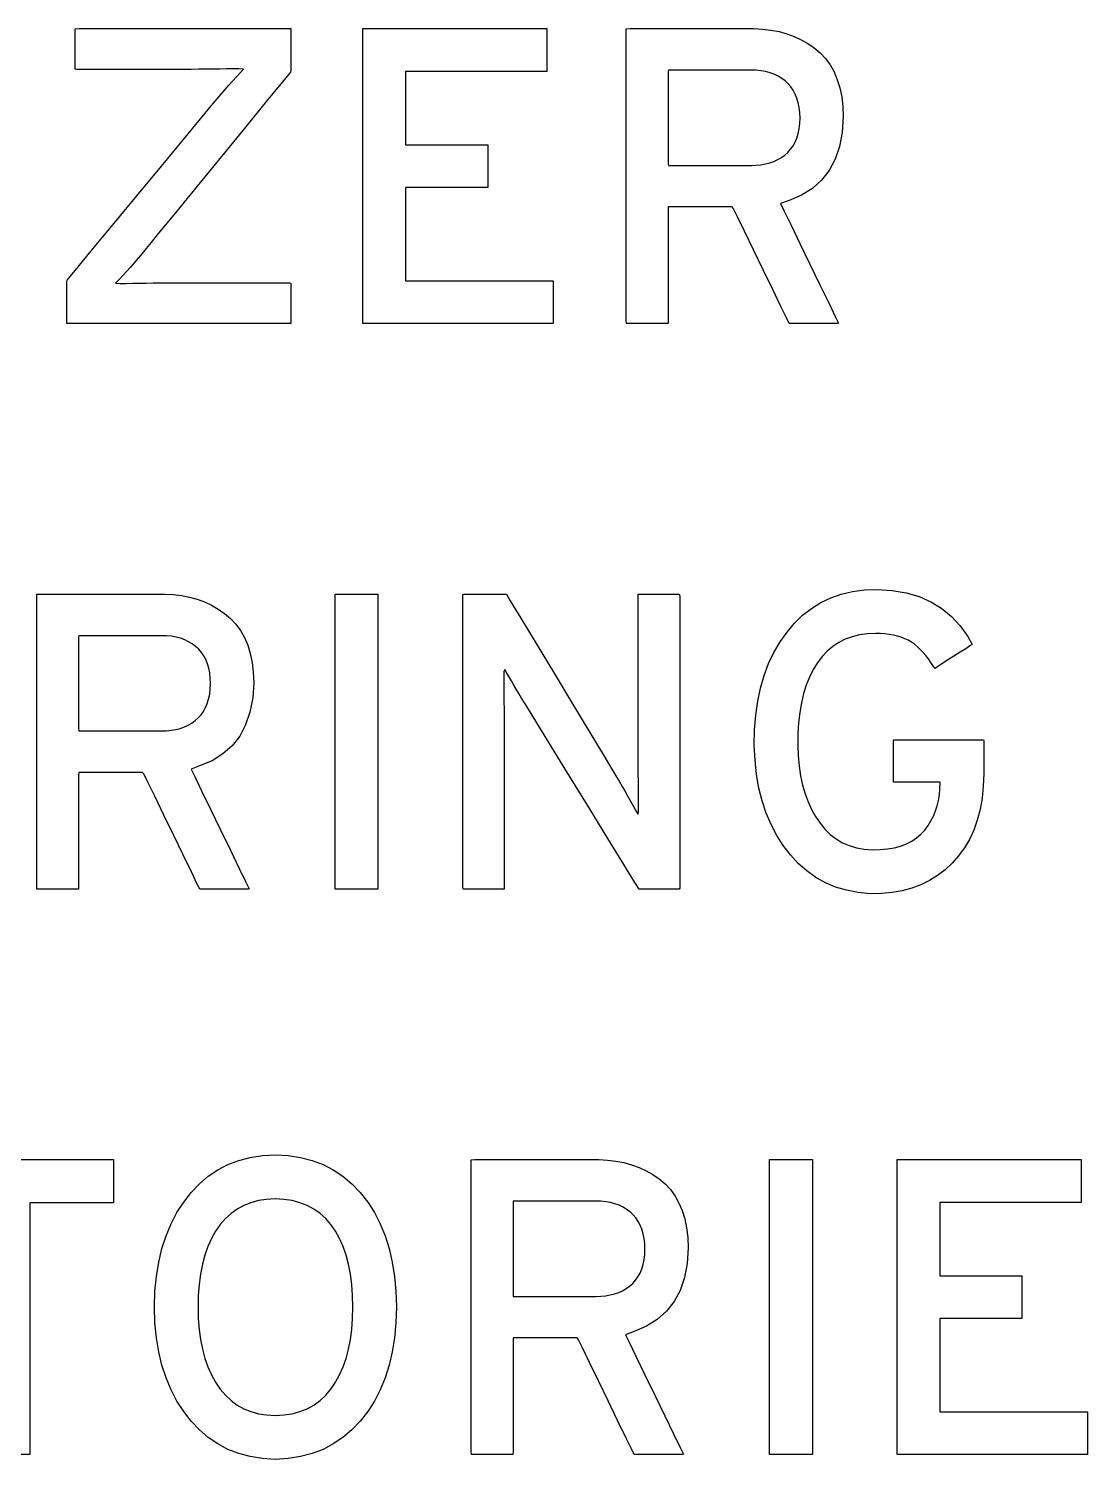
# Model space of a CAD drawing. Extents: x 1 to 47.7, y 0.2 to 35.
# Drawn here: x 7.4788 to 7.7711, y 13.7247 to 14.1195 of the extents above; entities that cross this region are included whole.
import ezdxf

# ---------------------------------------------------------------- set-up
doc = ezdxf.new("R2010")
doc.units = 0
doc.header["$MEASUREMENT"] = 0
doc.layers.add('4_2__5U__FRONT_PANEL_W_24_', color=7, linetype='CONTINUOUS')
doc.layers.add('5_1___24__TARGET_LEDS___12', color=7, linetype='CONTINUOUS')

msp = doc.modelspace()

# ---------------------------------------------------------------- linework, layer by layer
at = {"layer": '4_2__5U__FRONT_PANEL_W_24_'}
for points in [[(7.48935, 14.03812), (7.48935, 14.03855), (7.48935, 14.03971), (7.48935, 14.04137), (7.48935, 14.04333), (7.48935, 14.04536), (7.48935, 14.04726), (7.48935, 14.0488), (7.48935, 14.04977), (7.48947, 14.05015), (7.49169, 14.05282), (7.49612, 14.05818), (7.50204, 14.06534), (7.50874, 14.07343), (7.51549, 14.08159), (7.52157, 14.08894), (7.52626, 14.0946), (7.52883, 14.09772), (7.52977, 14.09884), (7.53089, 14.10018), (7.53199, 14.10148), (7.53308, 14.10273), (7.53414, 14.10394), (7.53518, 14.10511), (7.5362, 14.10624), (7.5372, 14.10732), (7.53818, 14.10837), (7.5369, 14.10847), (7.53519, 14.10843), (7.53342, 14.10839), (7.5316, 14.10836), (7.52971, 14.10833), (7.52777, 14.10831), (7.52577, 14.1083), (7.52371, 14.10829), (7.52187, 14.10829), (7.52047, 14.10829), (7.51731, 14.10829), (7.51294, 14.10829), (7.5079, 14.10829), (7.50274, 14.10829), (7.49801, 14.10829), (7.49427, 14.10829), (7.49204, 14.10829), (7.49167, 14.10837), (7.49167, 14.1091), (7.49167, 14.11042), (7.49167, 14.11214), (7.49167, 14.11405), (7.49167, 14.11594), (7.49167, 14.11761), (7.49167, 14.11887), (7.49167, 14.11949), (7.49281, 14.11953), (7.49768, 14.11953), (7.5054, 14.11953), (7.5149, 14.11953), (7.5251, 14.11953), (7.5349, 14.11953), (7.54325, 14.11953), (7.54904, 14.11953), (7.55122, 14.11953), (7.55122, 14.1191), (7.55122, 14.11794), (7.55122, 14.11629), (7.55122, 14.11434), (7.55122, 14.11231), (7.55122, 14.11043), (7.55122, 14.10889), (7.55122, 14.10793), (7.55109, 14.10755), (7.5489, 14.10487), (7.54452, 14.09951), (7.53866, 14.09234), (7.53204, 14.08424), (7.52537, 14.07608), (7.51936, 14.06872), (7.51473, 14.06305), (7.51218, 14.05994), (7.51126, 14.05881), (7.51016, 14.05746), (7.50907, 14.05616), (7.50799, 14.0549), (7.50693, 14.05368), (7.50588, 14.05252), (7.50485, 14.05139), (7.50384, 14.05031), (7.50283, 14.04928), (7.50411, 14.04918), (7.50582, 14.04922), (7.50759, 14.04926), (7.50942, 14.04929), (7.5113, 14.04932), (7.51324, 14.04934), (7.51524, 14.04935), (7.5173, 14.04936), (7.51914, 14.04936), (7.52062, 14.04936), (7.52398, 14.04936), (7.52863, 14.04936), (7.53398, 14.04936), (7.53946, 14.04936), (7.54448, 14.04936), (7.54846, 14.04936), (7.55082, 14.04936), (7.55122, 14.04928), (7.55122, 14.04856), (7.55122, 14.04723), (7.55122, 14.04551), (7.55122, 14.0436), (7.55122, 14.04171), (7.55122, 14.04003), (7.55122, 14.03878), (7.55122, 14.03816), (7.55004, 14.03812), (7.54497, 14.03812), (7.53695, 14.03812), (7.52708, 14.03812), (7.51649, 14.03812), (7.50629, 14.03812), (7.49763, 14.03812), (7.4916, 14.03812)], [(7.70368, 14.09519), (7.70338, 14.09087), (7.70263, 14.08696), (7.70144, 14.08346), (7.69979, 14.08037), (7.6977, 14.07769), (7.69516, 14.07542), (7.69217, 14.07356), (7.68874, 14.07211), (7.6864, 14.07123), (7.6874, 14.06917), (7.68928, 14.06528), (7.69174, 14.06019), (7.6945, 14.0545), (7.69724, 14.04883), (7.69966, 14.04382), (7.70147, 14.04007), (7.70237, 14.03822), (7.70215, 14.03812), (7.701, 14.03812), (7.6992, 14.03812), (7.69699, 14.03812), (7.69463, 14.03812), (7.69238, 14.03812), (7.69049, 14.03812), (7.6892, 14.03812), (7.68878, 14.03813), (7.6881, 14.03953), (7.68648, 14.04287), (7.68421, 14.04755), (7.68159, 14.05296), (7.67889, 14.05851), (7.67643, 14.06359), (7.67448, 14.06761), (7.67334, 14.06997), (7.67301, 14.07034), (7.67181, 14.07034), (7.66966, 14.07034), (7.66689, 14.07034), (7.66383, 14.07034), (7.66081, 14.07034), (7.65818, 14.07034), (7.65625, 14.07034), (7.65536, 14.07034), (7.65534, 14.06953), (7.65534, 14.06666), (7.65534, 14.06229), (7.65534, 14.05702), (7.65534, 14.05144), (7.65534, 14.04617), (7.65534, 14.0418), (7.65534, 14.03893), (7.65533, 14.03812), (7.65475, 14.03812), (7.6535, 14.03812), (7.65178, 14.03812), (7.64982, 14.03812), (7.64784, 14.03812), (7.64603, 14.03812), (7.64463, 14.03812), (7.64385, 14.03812), (7.64376, 14.03905), (7.64376, 14.04501), (7.64376, 14.05517), (7.64376, 14.06801), (7.64376, 14.08203), (7.64376, 14.09571), (7.64376, 14.10752), (7.64376, 14.11596), (7.64376, 14.1195), (7.64483, 14.11953), (7.64808, 14.11953), (7.65289, 14.11953), (7.6586, 14.11953), (7.66457, 14.11953), (7.67017, 14.11953), (7.67474, 14.11953), (7.67764, 14.11953), (7.67901, 14.11952), (7.68142, 14.1194), (7.68374, 14.11913), (7.68596, 14.11869), (7.68809, 14.11811), (7.69012, 14.11737), (7.69206, 14.11647), (7.6939, 14.11542), (7.69565, 14.11421), (7.6973, 14.11282), (7.69877, 14.11124), (7.70006, 14.10949), (7.70114, 14.10756), (7.70204, 14.10544), (7.70274, 14.10315), (7.70325, 14.10067), (7.70356, 14.09802)], [(7.69177, 14.09485), (7.69169, 14.09635), (7.69152, 14.09777), (7.69125, 14.09909), (7.69089, 14.10032), (7.69043, 14.10145), (7.68988, 14.1025), (7.68923, 14.10345), (7.68848, 14.1043), (7.68763, 14.10509), (7.68671, 14.1058), (7.6857, 14.10641), (7.68463, 14.10692), (7.68348, 14.10734), (7.68225, 14.10767), (7.68095, 14.10789), (7.67957, 14.10802), (7.67832, 14.10806), (7.67718, 14.10806), (7.67463, 14.10806), (7.67113, 14.10806), (7.66713, 14.10806), (7.6631, 14.10806), (7.6595, 14.10806), (7.65678, 14.10806), (7.65542, 14.10806), (7.65534, 14.10753), (7.65534, 14.10524), (7.65534, 14.10164), (7.65534, 14.09726), (7.65534, 14.0926), (7.65534, 14.08822), (7.65534, 14.08462), (7.65534, 14.08233), (7.65542, 14.0818), (7.65678, 14.0818), (7.6595, 14.0818), (7.6631, 14.0818), (7.66713, 14.0818), (7.67113, 14.0818), (7.67463, 14.0818), (7.67718, 14.0818), (7.67832, 14.0818), (7.67956, 14.08183), (7.68091, 14.08196), (7.68219, 14.08217), (7.6834, 14.08248), (7.68454, 14.08288), (7.68561, 14.08337), (7.6866, 14.08395), (7.68753, 14.08462), (7.68838, 14.08538), (7.68915, 14.08623), (7.68982, 14.08717), (7.69039, 14.08821), (7.69087, 14.08934), (7.69124, 14.09058), (7.69151, 14.0919), (7.69169, 14.09333)], [(7.74246, 13.91394), (7.74233, 13.91045), (7.74199, 13.90714), (7.74144, 13.90403), (7.74068, 13.9011), (7.73971, 13.89836), (7.73853, 13.8958), (7.73714, 13.89344), (7.73554, 13.89126), (7.73373, 13.88926), (7.73178, 13.88744), (7.72969, 13.88583), (7.72747, 13.88445), (7.72511, 13.88329), (7.72261, 13.88235), (7.71999, 13.88162), (7.71723, 13.88112), (7.71433, 13.88084), (7.71115, 13.88082), (7.70779, 13.88114), (7.7046, 13.88175), (7.70159, 13.88265), (7.69875, 13.88385), (7.69609, 13.88533), (7.69359, 13.88711), (7.69127, 13.88918), (7.68913, 13.89154), (7.68713, 13.89414), (7.68532, 13.89691), (7.68375, 13.89988), (7.6824, 13.90305), (7.68129, 13.90641), (7.68041, 13.90996), (7.67975, 13.91371), (7.67933, 13.91766), (7.67914, 13.9218), (7.67921, 13.92602), (7.67952, 13.93006), (7.68007, 13.93391), (7.68084, 13.93757), (7.68185, 13.94104), (7.68308, 13.94432), (7.68455, 13.94741), (7.68624, 13.95031), (7.68816, 13.95302), (7.69023, 13.95548), (7.69247, 13.95766), (7.69488, 13.95954), (7.69746, 13.96114), (7.70022, 13.96245), (7.70315, 13.96347), (7.70625, 13.9642), (7.70952, 13.96464), (7.71308, 13.96478), (7.71722, 13.96451), (7.72107, 13.96385), (7.72462, 13.9628), (7.72788, 13.96137), (7.73086, 13.95955), (7.73354, 13.95735), (7.73593, 13.95476), (7.73803, 13.95178), (7.73923, 13.94956), (7.73863, 13.94917), (7.73748, 13.94843), (7.73595, 13.94745), (7.73422, 13.94634), (7.73248, 13.94523), (7.73092, 13.94422), (7.7297, 13.94344), (7.72901, 13.943), (7.72857, 13.94353), (7.72789, 13.9446), (7.72718, 13.94561), (7.72645, 13.94655), (7.72571, 13.94742), (7.72494, 13.94823), (7.72414, 13.94897), (7.72333, 13.94964), (7.7225, 13.95025), (7.72162, 13.95076), (7.72068, 13.95119), (7.71969, 13.95157), (7.71864, 13.95189), (7.71754, 13.95216), (7.71638, 13.95236), (7.71517, 13.95251), (7.7139, 13.9526), (7.71259, 13.95264), (7.71038, 13.95253), (7.70821, 13.95223), (7.70617, 13.95173), (7.70425, 13.95103), (7.70245, 13.95013), (7.70079, 13.94903), (7.69925, 13.94774), (7.69783, 13.94625), (7.69654, 13.94456), (7.69538, 13.94265), (7.69436, 13.9406), (7.69347, 13.93839), (7.69273, 13.93603), (7.69213, 13.93351), (7.69168, 13.93084), (7.69136, 13.92801), (7.69119, 13.92503), (7.69116, 13.92192), (7.69127, 13.91891), (7.69153, 13.91605), (7.69192, 13.91335), (7.69246, 13.91079), (7.69314, 13.90839), (7.69396, 13.90613), (7.69492, 13.90403), (7.69603, 13.90208), (7.69727, 13.90025), (7.69863, 13.8986), (7.70011, 13.89716), (7.70173, 13.89592), (7.70347, 13.8949), (7.70534, 13.8941), (7.70733, 13.8935), (7.70945, 13.89311), (7.71169, 13.89294), (7.71389, 13.89298), (7.71591, 13.89318), (7.71779, 13.89351), (7.71953, 13.89398), (7.72114, 13.89459), (7.72261, 13.89534), (7.72394, 13.89622), (7.72514, 13.89724), (7.7262, 13.89839), (7.7271, 13.89963), (7.72788, 13.90092), (7.72856, 13.90225), (7.72913, 13.90364), (7.7296, 13.90508), (7.72996, 13.90658), (7.73022, 13.90812), (7.73037, 13.90972), (7.73042, 13.91128), (7.73042, 13.9113), (7.73042, 13.91133), (7.73042, 13.91138), (7.73042, 13.91143), (7.73042, 13.91149), (7.73042, 13.91154), (7.73042, 13.91159), (7.73042, 13.91161), (7.73039, 13.91162), (7.72973, 13.91162), (7.72835, 13.91162), (7.72648, 13.91162), (7.72434, 13.91162), (7.72217, 13.91162), (7.72019, 13.91162), (7.71862, 13.91162), (7.71769, 13.91162), (7.71754, 13.9117), (7.71754, 13.91244), (7.71754, 13.9138), (7.71754, 13.91556), (7.71754, 13.91751), (7.71754, 13.91947), (7.71754, 13.92121), (7.71754, 13.92254), (7.71754, 13.92325), (7.71789, 13.92331), (7.71975, 13.92331), (7.72283, 13.92331), (7.7267, 13.92331), (7.73091, 13.92331), (7.73502, 13.92331), (7.7386, 13.92331), (7.74122, 13.92331), (7.74242, 13.92331), (7.74246, 13.92309), (7.74246, 13.92229), (7.74246, 13.92106), (7.74246, 13.91957), (7.74246, 13.91798), (7.74246, 13.91646), (7.74246, 13.91517), (7.74246, 13.91428)], [(7.54098, 13.93914), (7.54068, 13.93482), (7.53993, 13.93091), (7.53873, 13.92742), (7.53709, 13.92433), (7.535, 13.92165), (7.53246, 13.91938), (7.52947, 13.91751), (7.52603, 13.91606), (7.5237, 13.91518), (7.52469, 13.91312), (7.52657, 13.90924), (7.52904, 13.90414), (7.53179, 13.89845), (7.53453, 13.89279), (7.53696, 13.88777), (7.53877, 13.88403), (7.53967, 13.88217), (7.53945, 13.88207), (7.5383, 13.88207), (7.5365, 13.88207), (7.53429, 13.88207), (7.53193, 13.88207), (7.52968, 13.88207), (7.52778, 13.88207), (7.5265, 13.88207), (7.52607, 13.88208), (7.52539, 13.88349), (7.52377, 13.88682), (7.52151, 13.8915), (7.51888, 13.89691), (7.51619, 13.90246), (7.51373, 13.90755), (7.51178, 13.91157), (7.51064, 13.91392), (7.51031, 13.91429), (7.50911, 13.91429), (7.50696, 13.91429), (7.50418, 13.91429), (7.50112, 13.91429), (7.49811, 13.91429), (7.49547, 13.91429), (7.49354, 13.91429), (7.49266, 13.91429), (7.49264, 13.91348), (7.49264, 13.91061), (7.49264, 13.90624), (7.49264, 13.90097), (7.49264, 13.8954), (7.49264, 13.89013), (7.49264, 13.88576), (7.49264, 13.88289), (7.49262, 13.88207), (7.49204, 13.88207), (7.49079, 13.88207), (7.48908, 13.88207), (7.48712, 13.88207), (7.48513, 13.88207), (7.48333, 13.88207), (7.48193, 13.88207), (7.48115, 13.88207), (7.48106, 13.88301), (7.48106, 13.88896), (7.48106, 13.89912), (7.48106, 13.91197), (7.48106, 13.92599), (7.48106, 13.93967), (7.48106, 13.95148), (7.48106, 13.95992), (7.48106, 13.96346), (7.48213, 13.96349), (7.48538, 13.96349), (7.49019, 13.96349), (7.4959, 13.96349), (7.50188, 13.96349), (7.50747, 13.96349), (7.51204, 13.96349), (7.51494, 13.96349), (7.51631, 13.96348), (7.51872, 13.96336), (7.52103, 13.96308), (7.52325, 13.96265), (7.52538, 13.96206), (7.52741, 13.96132), (7.52935, 13.96042), (7.53119, 13.95937), (7.53294, 13.95816), (7.53459, 13.95677), (7.53607, 13.9552), (7.53735, 13.95345), (7.53844, 13.95151), (7.53933, 13.9494), (7.54003, 13.9471), (7.54054, 13.94463), (7.54086, 13.94197)], [(7.64733, 13.88207), (7.64619, 13.88394), (7.64312, 13.88891), (7.63872, 13.89606), (7.63354, 13.90447), (7.62816, 13.91322), (7.62315, 13.92136), (7.61907, 13.92799), (7.6165, 13.93217), (7.61568, 13.93351), (7.61491, 13.93479), (7.61417, 13.93602), (7.61345, 13.93723), (7.61276, 13.9384), (7.6121, 13.93953), (7.61146, 13.94062), (7.61084, 13.94168), (7.61025, 13.94271), (7.61001, 13.94204), (7.61001, 13.94009), (7.61001, 13.93807), (7.61002, 13.93598), (7.61003, 13.93384), (7.61005, 13.93163), (7.61007, 13.92936), (7.61009, 13.92702), (7.61011, 13.92462), (7.61011, 13.92313), (7.61011, 13.91934), (7.61011, 13.91364), (7.61011, 13.90679), (7.61011, 13.89956), (7.61011, 13.89271), (7.61011, 13.88701), (7.61011, 13.88322), (7.61011, 13.88207), (7.60957, 13.88207), (7.60838, 13.88207), (7.60672, 13.88207), (7.60481, 13.88207), (7.60285, 13.88207), (7.60106, 13.88207), (7.59964, 13.88207), (7.59879, 13.88207), (7.59865, 13.88264), (7.59865, 13.88792), (7.59865, 13.89752), (7.59865, 13.90996), (7.59865, 13.92378), (7.59865, 13.93749), (7.59865, 13.94962), (7.59865, 13.95869), (7.59865, 13.96323), (7.59888, 13.96349), (7.59987, 13.96349), (7.60143, 13.96349), (7.60335, 13.96349), (7.60541, 13.96349), (7.6074, 13.96349), (7.60909, 13.96349), (7.61026, 13.96349), (7.6107, 13.96349), (7.61179, 13.96167), (7.61471, 13.95684), (7.61891, 13.94988), (7.62385, 13.94169), (7.62898, 13.93318), (7.63376, 13.92526), (7.63765, 13.91881), (7.6401, 13.91474), (7.64093, 13.91336), (7.64181, 13.91184), (7.64266, 13.91038), (7.64347, 13.90898), (7.64424, 13.90762), (7.64498, 13.90632), (7.64568, 13.90507), (7.64634, 13.90387), (7.64697, 13.90273), (7.64721, 13.90338), (7.64719, 13.9054), (7.64717, 13.90748), (7.64715, 13.90961), (7.64714, 13.9118), (7.64712, 13.91404), (7.64712, 13.91634), (7.64711, 13.9187), (7.64711, 13.92112), (7.64711, 13.92261), (7.64711, 13.92638), (7.64711, 13.93206), (7.64711, 13.93888), (7.64711, 13.94608), (7.64711, 13.9529), (7.64711, 13.95858), (7.64711, 13.96235), (7.64712, 13.96349), (7.64765, 13.96349), (7.64885, 13.96349), (7.65051, 13.96349), (7.65242, 13.96349), (7.65438, 13.96349), (7.65617, 13.96349), (7.65759, 13.96349), (7.65843, 13.96349), (7.65858, 13.96292), (7.65858, 13.95764), (7.65858, 13.94804), (7.65858, 13.9356), (7.65858, 13.92178), (7.65858, 13.90807), (7.65858, 13.89594), (7.65858, 13.88687), (7.65858, 13.88233), (7.65836, 13.88207), (7.65744, 13.88207), (7.65598, 13.88207), (7.65419, 13.88207), (7.65226, 13.88207), (7.65041, 13.88207), (7.64884, 13.88207), (7.64774, 13.88207)], [(7.52906, 13.9388), (7.52899, 13.94031), (7.52882, 13.94172), (7.52855, 13.94305), (7.52819, 13.94427), (7.52773, 13.94541), (7.52718, 13.94645), (7.52653, 13.9474), (7.52578, 13.94826), (7.52493, 13.94904), (7.524, 13.94975), (7.523, 13.95036), (7.52192, 13.95088), (7.52077, 13.9513), (7.51955, 13.95162), (7.51825, 13.95185), (7.51687, 13.95198), (7.51561, 13.95201), (7.51448, 13.95201), (7.51193, 13.95201), (7.50842, 13.95201), (7.50443, 13.95201), (7.50039, 13.95201), (7.49679, 13.95201), (7.49408, 13.95201), (7.49271, 13.95201), (7.49264, 13.95148), (7.49264, 13.9492), (7.49264, 13.9456), (7.49264, 13.94121), (7.49264, 13.93656), (7.49264, 13.93217), (7.49264, 13.92858), (7.49264, 13.92629), (7.49271, 13.92576), (7.49408, 13.92576), (7.49679, 13.92576), (7.50039, 13.92576), (7.50443, 13.92576), (7.50842, 13.92576), (7.51193, 13.92576), (7.51448, 13.92576), (7.51561, 13.92576), (7.51685, 13.92579), (7.5182, 13.92592), (7.51948, 13.92613), (7.52069, 13.92644), (7.52183, 13.92684), (7.5229, 13.92733), (7.5239, 13.92791), (7.52482, 13.92858), (7.52568, 13.92934), (7.52645, 13.93018), (7.52712, 13.93113), (7.52769, 13.93216), (7.52816, 13.9333), (7.52853, 13.93453), (7.52881, 13.93586), (7.52898, 13.93728)], [(7.58035, 13.76676), (7.5802, 13.76243), (7.57982, 13.75831), (7.57919, 13.75439), (7.57832, 13.75069), (7.57721, 13.74719), (7.57586, 13.7439), (7.57427, 13.74082), (7.57244, 13.73796), (7.57036, 13.73527), (7.56807, 13.73286), (7.56559, 13.73076), (7.56293, 13.72897), (7.56009, 13.72749), (7.55707, 13.72633), (7.55386, 13.72548), (7.55047, 13.72495), (7.5469, 13.72472), (7.54335, 13.72495), (7.53999, 13.72548), (7.53682, 13.72633), (7.53383, 13.72749), (7.53103, 13.72897), (7.52841, 13.73076), (7.52598, 13.73286), (7.52374, 13.73527), (7.52165, 13.73796), (7.51978, 13.74082), (7.51815, 13.7439), (7.51676, 13.74719), (7.51563, 13.75069), (7.51474, 13.75439), (7.5141, 13.75831), (7.5137, 13.76243), (7.51355, 13.76676), (7.5137, 13.7711), (7.5141, 13.77523), (7.51474, 13.77916), (7.51563, 13.78288), (7.51676, 13.7864), (7.51815, 13.78971), (7.51978, 13.79282), (7.52165, 13.79572), (7.52374, 13.7984), (7.52598, 13.80078), (7.52841, 13.80285), (7.53103, 13.80461), (7.53383, 13.80605), (7.53682, 13.80719), (7.53999, 13.80802), (7.54335, 13.80854), (7.5469, 13.80875), (7.55047, 13.80854), (7.55386, 13.80802), (7.55707, 13.80719), (7.56009, 13.80605), (7.56293, 13.80461), (7.56559, 13.80285), (7.56807, 13.80078), (7.57036, 13.7984), (7.57244, 13.79572), (7.57427, 13.79282), (7.57586, 13.78971), (7.57721, 13.7864), (7.57832, 13.78288), (7.57919, 13.77916), (7.57982, 13.77523), (7.5802, 13.7711)], [(7.66088, 13.7831), (7.66058, 13.77878), (7.65983, 13.77487), (7.65864, 13.77137), (7.65699, 13.76828), (7.6549, 13.7656), (7.65236, 13.76333), (7.64937, 13.76147), (7.64593, 13.76002), (7.6436, 13.75913), (7.64459, 13.75708), (7.64647, 13.75319), (7.64894, 13.7481), (7.65169, 13.74241), (7.65443, 13.73675), (7.65686, 13.73173), (7.65867, 13.72799), (7.65957, 13.72613), (7.65934, 13.72603), (7.6582, 13.72603), (7.65639, 13.72603), (7.65419, 13.72603), (7.65183, 13.72603), (7.64958, 13.72603), (7.64768, 13.72603), (7.6464, 13.72603), (7.64597, 13.72604), (7.64529, 13.72745), (7.64367, 13.73078), (7.6414, 13.73546), (7.63878, 13.74087), (7.63609, 13.74642), (7.63362, 13.7515), (7.63167, 13.75552), (7.63053, 13.75788), (7.63021, 13.75825), (7.629, 13.75825), (7.62685, 13.75825), (7.62408, 13.75825), (7.62102, 13.75825), (7.61801, 13.75825), (7.61537, 13.75825), (7.61344, 13.75825), (7.61256, 13.75825), (7.61254, 13.75743), (7.61254, 13.75456), (7.61254, 13.75019), (7.61254, 13.74492), (7.61254, 13.73936), (7.61254, 13.73409), (7.61254, 13.72972), (7.61254, 13.72685), (7.61252, 13.72603), (7.61194, 13.72603), (7.61069, 13.72603), (7.60898, 13.72603), (7.60702, 13.72603), (7.60503, 13.72603), (7.60323, 13.72603), (7.60183, 13.72603), (7.60105, 13.72603), (7.60095, 13.72697), (7.60095, 13.73292), (7.60095, 13.74308), (7.60095, 13.75593), (7.60095, 13.76995), (7.60095, 13.78362), (7.60095, 13.79544), (7.60095, 13.80387), (7.60095, 13.80741), (7.60202, 13.80744), (7.60527, 13.80744), (7.61008, 13.80744), (7.61579, 13.80744), (7.62177, 13.80744), (7.62736, 13.80744), (7.63194, 13.80744), (7.63484, 13.80744), (7.63621, 13.80744), (7.63862, 13.80731), (7.64093, 13.80704), (7.64315, 13.80661), (7.64528, 13.80602), (7.64731, 13.80528), (7.64925, 13.80438), (7.65109, 13.80333), (7.65284, 13.80212), (7.65449, 13.80073), (7.65597, 13.79916), (7.65725, 13.7974), (7.65834, 13.79547), (7.65923, 13.79336), (7.65994, 13.79106), (7.66044, 13.78859), (7.66076, 13.78593)], [(7.56832, 13.76676), (7.56824, 13.76996), (7.56802, 13.773), (7.56765, 13.77586), (7.56712, 13.77857), (7.56645, 13.7811), (7.56563, 13.78348), (7.56466, 13.78568), (7.56354, 13.78772), (7.56226, 13.78957), (7.56084, 13.7912), (7.55927, 13.79261), (7.55756, 13.7938), (7.55571, 13.79479), (7.55372, 13.79556), (7.55159, 13.79612), (7.54931, 13.79646), (7.5469, 13.7966), (7.54453, 13.79646), (7.54229, 13.79612), (7.5402, 13.79556), (7.53824, 13.79479), (7.53641, 13.7938), (7.53472, 13.79261), (7.53317, 13.7912), (7.53175, 13.78957), (7.53046, 13.78772), (7.52932, 13.78568), (7.52833, 13.78348), (7.52749, 13.7811), (7.52681, 13.77857), (7.52627, 13.77586), (7.52589, 13.773), (7.52566, 13.76996), (7.52559, 13.76676), (7.52566, 13.7636), (7.52589, 13.76061), (7.52627, 13.75777), (7.52681, 13.7551), (7.52749, 13.75259), (7.52833, 13.75024), (7.52932, 13.74805), (7.53046, 13.74603), (7.53175, 13.74414), (7.53317, 13.74244), (7.53472, 13.74096), (7.53641, 13.73971), (7.53824, 13.73869), (7.5402, 13.7379), (7.54229, 13.73733), (7.54453, 13.73699), (7.5469, 13.73688), (7.54931, 13.73699), (7.55159, 13.73733), (7.55372, 13.7379), (7.55571, 13.73869), (7.55756, 13.73971), (7.55927, 13.74096), (7.56084, 13.74244), (7.56226, 13.74414), (7.56354, 13.74603), (7.56466, 13.74805), (7.56563, 13.75024), (7.56645, 13.75259), (7.56712, 13.7551), (7.56765, 13.75777), (7.56802, 13.76061), (7.56824, 13.7636)], [(7.64896, 13.78276), (7.64889, 13.78426), (7.64872, 13.78568), (7.64845, 13.787), (7.64809, 13.78823), (7.64763, 13.78937), (7.64707, 13.79041), (7.64642, 13.79136), (7.64567, 13.79222), (7.64483, 13.793), (7.6439, 13.79371), (7.6429, 13.79432), (7.64182, 13.79484), (7.64067, 13.79526), (7.63944, 13.79558), (7.63814, 13.79581), (7.63677, 13.79594), (7.63551, 13.79597), (7.63438, 13.79597), (7.63183, 13.79597), (7.62832, 13.79597), (7.62433, 13.79597), (7.62029, 13.79597), (7.61669, 13.79597), (7.61398, 13.79597), (7.61261, 13.79597), (7.61254, 13.79544), (7.61254, 13.79316), (7.61254, 13.78956), (7.61254, 13.78517), (7.61254, 13.78052), (7.61254, 13.77613), (7.61254, 13.77253), (7.61254, 13.77025), (7.61261, 13.76971), (7.61398, 13.76971), (7.61669, 13.76971), (7.62029, 13.76971), (7.62433, 13.76971), (7.62832, 13.76971), (7.63183, 13.76971), (7.63438, 13.76971), (7.63551, 13.76971), (7.63675, 13.76975), (7.6381, 13.76987), (7.63938, 13.77009), (7.64059, 13.77039), (7.64173, 13.77079), (7.6428, 13.77128), (7.6438, 13.77186), (7.64472, 13.77254), (7.64558, 13.7733), (7.64635, 13.77414), (7.64702, 13.77508), (7.64759, 13.77612), (7.64806, 13.77726), (7.64843, 13.77849), (7.64871, 13.77981), (7.64888, 13.78124)]]:
    msp.add_lwpolyline(points, close=True, dxfattribs=at)
for points in [[(7.57107, 14.03812), (7.57107, 14.11953), (7.62188, 14.11953), (7.62188, 14.10772), (7.58288, 14.10772), (7.58288, 14.08748), (7.60554, 14.08748), (7.60554, 14.07568), (7.58288, 14.07568), (7.58288, 14.04993), (7.62359, 14.04993), (7.62359, 14.03812), (7.57107, 14.03812)], [(7.56346, 13.88207), (7.56346, 13.96349), (7.57526, 13.96349), (7.57526, 13.88207), (7.56346, 13.88207)], [(7.4792, 13.79552), (7.4792, 13.72603), (7.46739, 13.72603), (7.46739, 13.79552), (7.44439, 13.79552), (7.44439, 13.80744), (7.50223, 13.80744), (7.50223, 13.79552), (7.4792, 13.79552)], [(7.68336, 13.72603), (7.68336, 13.80744), (7.69516, 13.80744), (7.69516, 13.72603), (7.68336, 13.72603)], [(7.71855, 13.72603), (7.71855, 13.80744), (7.76936, 13.80744), (7.76936, 13.79563), (7.73035, 13.79563), (7.73035, 13.7754), (7.75301, 13.7754), (7.75301, 13.76359), (7.73035, 13.76359), (7.73035, 13.73784), (7.77107, 13.73784), (7.77107, 13.72603), (7.71855, 13.72603)]]:
    msp.add_lwpolyline(points, dxfattribs=at)
at = {"layer": '5_1___24__TARGET_LEDS___12'}
for points in [[(7.48935, 14.03812), (7.48935, 14.03855), (7.48935, 14.03971), (7.48935, 14.04137), (7.48935, 14.04333), (7.48935, 14.04536), (7.48935, 14.04726), (7.48935, 14.0488), (7.48935, 14.04977), (7.48947, 14.05015), (7.49169, 14.05282), (7.49612, 14.05818), (7.50204, 14.06534), (7.50874, 14.07343), (7.51549, 14.08159), (7.52157, 14.08894), (7.52626, 14.0946), (7.52883, 14.09772), (7.52977, 14.09884), (7.53089, 14.10018), (7.53199, 14.10148), (7.53308, 14.10273), (7.53414, 14.10394), (7.53518, 14.10511), (7.5362, 14.10624), (7.5372, 14.10732), (7.53818, 14.10837), (7.5369, 14.10847), (7.53519, 14.10843), (7.53342, 14.10839), (7.5316, 14.10836), (7.52971, 14.10833), (7.52777, 14.10831), (7.52577, 14.1083), (7.52371, 14.10829), (7.52187, 14.10829), (7.52047, 14.10829), (7.51731, 14.10829), (7.51294, 14.10829), (7.5079, 14.10829), (7.50274, 14.10829), (7.49801, 14.10829), (7.49427, 14.10829), (7.49204, 14.10829), (7.49167, 14.10837), (7.49167, 14.1091), (7.49167, 14.11042), (7.49167, 14.11214), (7.49167, 14.11405), (7.49167, 14.11594), (7.49167, 14.11761), (7.49167, 14.11887), (7.49167, 14.11949), (7.49281, 14.11953), (7.49768, 14.11953), (7.5054, 14.11953), (7.5149, 14.11953), (7.5251, 14.11953), (7.5349, 14.11953), (7.54325, 14.11953), (7.54904, 14.11953), (7.55122, 14.11953), (7.55122, 14.1191), (7.55122, 14.11794), (7.55122, 14.11629), (7.55122, 14.11434), (7.55122, 14.11231), (7.55122, 14.11043), (7.55122, 14.10889), (7.55122, 14.10793), (7.55109, 14.10755), (7.5489, 14.10487), (7.54452, 14.09951), (7.53866, 14.09234), (7.53204, 14.08424), (7.52537, 14.07608), (7.51936, 14.06872), (7.51473, 14.06305), (7.51218, 14.05994), (7.51126, 14.05881), (7.51016, 14.05746), (7.50907, 14.05616), (7.50799, 14.0549), (7.50693, 14.05368), (7.50588, 14.05252), (7.50485, 14.05139), (7.50384, 14.05031), (7.50283, 14.04928), (7.50411, 14.04918), (7.50582, 14.04922), (7.50759, 14.04926), (7.50942, 14.04929), (7.5113, 14.04932), (7.51324, 14.04934), (7.51524, 14.04935), (7.5173, 14.04936), (7.51914, 14.04936), (7.52062, 14.04936), (7.52398, 14.04936), (7.52863, 14.04936), (7.53398, 14.04936), (7.53946, 14.04936), (7.54448, 14.04936), (7.54846, 14.04936), (7.55082, 14.04936), (7.55122, 14.04928), (7.55122, 14.04856), (7.55122, 14.04723), (7.55122, 14.04551), (7.55122, 14.0436), (7.55122, 14.04171), (7.55122, 14.04003), (7.55122, 14.03878), (7.55122, 14.03816), (7.55004, 14.03812), (7.54497, 14.03812), (7.53695, 14.03812), (7.52708, 14.03812), (7.51649, 14.03812), (7.50629, 14.03812), (7.49763, 14.03812), (7.4916, 14.03812)], [(7.70368, 14.09519), (7.70338, 14.09087), (7.70263, 14.08696), (7.70144, 14.08346), (7.69979, 14.08037), (7.6977, 14.07769), (7.69516, 14.07542), (7.69217, 14.07356), (7.68874, 14.07211), (7.6864, 14.07123), (7.6874, 14.06917), (7.68928, 14.06528), (7.69174, 14.06019), (7.6945, 14.0545), (7.69724, 14.04883), (7.69966, 14.04382), (7.70147, 14.04007), (7.70237, 14.03822), (7.70215, 14.03812), (7.701, 14.03812), (7.6992, 14.03812), (7.69699, 14.03812), (7.69463, 14.03812), (7.69238, 14.03812), (7.69049, 14.03812), (7.6892, 14.03812), (7.68878, 14.03813), (7.6881, 14.03953), (7.68648, 14.04287), (7.68421, 14.04755), (7.68159, 14.05296), (7.67889, 14.05851), (7.67643, 14.06359), (7.67448, 14.06761), (7.67334, 14.06997), (7.67301, 14.07034), (7.67181, 14.07034), (7.66966, 14.07034), (7.66689, 14.07034), (7.66383, 14.07034), (7.66081, 14.07034), (7.65818, 14.07034), (7.65625, 14.07034), (7.65536, 14.07034), (7.65534, 14.06953), (7.65534, 14.06666), (7.65534, 14.06229), (7.65534, 14.05702), (7.65534, 14.05144), (7.65534, 14.04617), (7.65534, 14.0418), (7.65534, 14.03893), (7.65533, 14.03812), (7.65475, 14.03812), (7.6535, 14.03812), (7.65178, 14.03812), (7.64982, 14.03812), (7.64784, 14.03812), (7.64603, 14.03812), (7.64463, 14.03812), (7.64385, 14.03812), (7.64376, 14.03905), (7.64376, 14.04501), (7.64376, 14.05517), (7.64376, 14.06801), (7.64376, 14.08203), (7.64376, 14.09571), (7.64376, 14.10752), (7.64376, 14.11596), (7.64376, 14.1195), (7.64483, 14.11953), (7.64808, 14.11953), (7.65289, 14.11953), (7.6586, 14.11953), (7.66457, 14.11953), (7.67017, 14.11953), (7.67474, 14.11953), (7.67764, 14.11953), (7.67901, 14.11952), (7.68142, 14.1194), (7.68374, 14.11913), (7.68596, 14.11869), (7.68809, 14.11811), (7.69012, 14.11737), (7.69206, 14.11647), (7.6939, 14.11542), (7.69565, 14.11421), (7.6973, 14.11282), (7.69877, 14.11124), (7.70006, 14.10949), (7.70114, 14.10756), (7.70204, 14.10544), (7.70274, 14.10315), (7.70325, 14.10067), (7.70356, 14.09802)], [(7.69177, 14.09485), (7.69169, 14.09635), (7.69152, 14.09777), (7.69125, 14.09909), (7.69089, 14.10032), (7.69043, 14.10145), (7.68988, 14.1025), (7.68923, 14.10345), (7.68848, 14.1043), (7.68763, 14.10509), (7.68671, 14.1058), (7.6857, 14.10641), (7.68463, 14.10692), (7.68348, 14.10734), (7.68225, 14.10767), (7.68095, 14.10789), (7.67957, 14.10802), (7.67832, 14.10806), (7.67718, 14.10806), (7.67463, 14.10806), (7.67113, 14.10806), (7.66713, 14.10806), (7.6631, 14.10806), (7.6595, 14.10806), (7.65678, 14.10806), (7.65542, 14.10806), (7.65534, 14.10753), (7.65534, 14.10524), (7.65534, 14.10164), (7.65534, 14.09726), (7.65534, 14.0926), (7.65534, 14.08822), (7.65534, 14.08462), (7.65534, 14.08233), (7.65542, 14.0818), (7.65678, 14.0818), (7.6595, 14.0818), (7.6631, 14.0818), (7.66713, 14.0818), (7.67113, 14.0818), (7.67463, 14.0818), (7.67718, 14.0818), (7.67832, 14.0818), (7.67956, 14.08183), (7.68091, 14.08196), (7.68219, 14.08217), (7.6834, 14.08248), (7.68454, 14.08288), (7.68561, 14.08337), (7.6866, 14.08395), (7.68753, 14.08462), (7.68838, 14.08538), (7.68915, 14.08623), (7.68982, 14.08717), (7.69039, 14.08821), (7.69087, 14.08934), (7.69124, 14.09058), (7.69151, 14.0919), (7.69169, 14.09333)], [(7.74246, 13.91394), (7.74233, 13.91045), (7.74199, 13.90714), (7.74144, 13.90403), (7.74068, 13.9011), (7.73971, 13.89836), (7.73853, 13.8958), (7.73714, 13.89344), (7.73554, 13.89126), (7.73373, 13.88926), (7.73178, 13.88744), (7.72969, 13.88583), (7.72747, 13.88445), (7.72511, 13.88329), (7.72261, 13.88235), (7.71999, 13.88162), (7.71723, 13.88112), (7.71433, 13.88084), (7.71115, 13.88082), (7.70779, 13.88114), (7.7046, 13.88175), (7.70159, 13.88265), (7.69875, 13.88385), (7.69609, 13.88533), (7.69359, 13.88711), (7.69127, 13.88918), (7.68913, 13.89154), (7.68713, 13.89414), (7.68532, 13.89691), (7.68375, 13.89988), (7.6824, 13.90305), (7.68129, 13.90641), (7.68041, 13.90996), (7.67975, 13.91371), (7.67933, 13.91766), (7.67914, 13.9218), (7.67921, 13.92602), (7.67952, 13.93006), (7.68007, 13.93391), (7.68084, 13.93757), (7.68185, 13.94104), (7.68308, 13.94432), (7.68455, 13.94741), (7.68624, 13.95031), (7.68816, 13.95302), (7.69023, 13.95548), (7.69247, 13.95766), (7.69488, 13.95954), (7.69746, 13.96114), (7.70022, 13.96245), (7.70315, 13.96347), (7.70625, 13.9642), (7.70952, 13.96464), (7.71308, 13.96478), (7.71722, 13.96451), (7.72107, 13.96385), (7.72462, 13.9628), (7.72788, 13.96137), (7.73086, 13.95955), (7.73354, 13.95735), (7.73593, 13.95476), (7.73803, 13.95178), (7.73923, 13.94956), (7.73863, 13.94917), (7.73748, 13.94843), (7.73595, 13.94745), (7.73422, 13.94634), (7.73248, 13.94523), (7.73092, 13.94422), (7.7297, 13.94344), (7.72901, 13.943), (7.72857, 13.94353), (7.72789, 13.9446), (7.72718, 13.94561), (7.72645, 13.94655), (7.72571, 13.94742), (7.72494, 13.94823), (7.72414, 13.94897), (7.72333, 13.94964), (7.7225, 13.95025), (7.72162, 13.95076), (7.72068, 13.95119), (7.71969, 13.95157), (7.71864, 13.95189), (7.71754, 13.95216), (7.71638, 13.95236), (7.71517, 13.95251), (7.7139, 13.9526), (7.71259, 13.95264), (7.71038, 13.95253), (7.70821, 13.95223), (7.70617, 13.95173), (7.70425, 13.95103), (7.70245, 13.95013), (7.70079, 13.94903), (7.69925, 13.94774), (7.69783, 13.94625), (7.69654, 13.94456), (7.69538, 13.94265), (7.69436, 13.9406), (7.69347, 13.93839), (7.69273, 13.93603), (7.69213, 13.93351), (7.69168, 13.93084), (7.69136, 13.92801), (7.69119, 13.92503), (7.69116, 13.92192), (7.69127, 13.91891), (7.69153, 13.91605), (7.69192, 13.91335), (7.69246, 13.91079), (7.69314, 13.90839), (7.69396, 13.90613), (7.69492, 13.90403), (7.69603, 13.90208), (7.69727, 13.90025), (7.69863, 13.8986), (7.70011, 13.89716), (7.70173, 13.89592), (7.70347, 13.8949), (7.70534, 13.8941), (7.70733, 13.8935), (7.70945, 13.89311), (7.71169, 13.89294), (7.71389, 13.89298), (7.71591, 13.89318), (7.71779, 13.89351), (7.71953, 13.89398), (7.72114, 13.89459), (7.72261, 13.89534), (7.72394, 13.89622), (7.72514, 13.89724), (7.7262, 13.89839), (7.7271, 13.89963), (7.72788, 13.90092), (7.72856, 13.90225), (7.72913, 13.90364), (7.7296, 13.90508), (7.72996, 13.90658), (7.73022, 13.90812), (7.73037, 13.90972), (7.73042, 13.91128), (7.73042, 13.9113), (7.73042, 13.91133), (7.73042, 13.91138), (7.73042, 13.91143), (7.73042, 13.91149), (7.73042, 13.91154), (7.73042, 13.91159), (7.73042, 13.91161), (7.73039, 13.91162), (7.72973, 13.91162), (7.72835, 13.91162), (7.72648, 13.91162), (7.72434, 13.91162), (7.72217, 13.91162), (7.72019, 13.91162), (7.71862, 13.91162), (7.71769, 13.91162), (7.71754, 13.9117), (7.71754, 13.91244), (7.71754, 13.9138), (7.71754, 13.91556), (7.71754, 13.91751), (7.71754, 13.91947), (7.71754, 13.92121), (7.71754, 13.92254), (7.71754, 13.92325), (7.71789, 13.92331), (7.71975, 13.92331), (7.72283, 13.92331), (7.7267, 13.92331), (7.73091, 13.92331), (7.73502, 13.92331), (7.7386, 13.92331), (7.74122, 13.92331), (7.74242, 13.92331), (7.74246, 13.92309), (7.74246, 13.92229), (7.74246, 13.92106), (7.74246, 13.91957), (7.74246, 13.91798), (7.74246, 13.91646), (7.74246, 13.91517), (7.74246, 13.91428)], [(7.54098, 13.93914), (7.54068, 13.93482), (7.53993, 13.93091), (7.53873, 13.92742), (7.53709, 13.92433), (7.535, 13.92165), (7.53246, 13.91938), (7.52947, 13.91751), (7.52603, 13.91606), (7.5237, 13.91518), (7.52469, 13.91312), (7.52657, 13.90924), (7.52904, 13.90414), (7.53179, 13.89845), (7.53453, 13.89279), (7.53696, 13.88777), (7.53877, 13.88403), (7.53967, 13.88217), (7.53945, 13.88207), (7.5383, 13.88207), (7.5365, 13.88207), (7.53429, 13.88207), (7.53193, 13.88207), (7.52968, 13.88207), (7.52778, 13.88207), (7.5265, 13.88207), (7.52607, 13.88208), (7.52539, 13.88349), (7.52377, 13.88682), (7.52151, 13.8915), (7.51888, 13.89691), (7.51619, 13.90246), (7.51373, 13.90755), (7.51178, 13.91157), (7.51064, 13.91392), (7.51031, 13.91429), (7.50911, 13.91429), (7.50696, 13.91429), (7.50418, 13.91429), (7.50112, 13.91429), (7.49811, 13.91429), (7.49547, 13.91429), (7.49354, 13.91429), (7.49266, 13.91429), (7.49264, 13.91348), (7.49264, 13.91061), (7.49264, 13.90624), (7.49264, 13.90097), (7.49264, 13.8954), (7.49264, 13.89013), (7.49264, 13.88576), (7.49264, 13.88289), (7.49262, 13.88207), (7.49204, 13.88207), (7.49079, 13.88207), (7.48908, 13.88207), (7.48712, 13.88207), (7.48513, 13.88207), (7.48333, 13.88207), (7.48193, 13.88207), (7.48115, 13.88207), (7.48106, 13.88301), (7.48106, 13.88896), (7.48106, 13.89912), (7.48106, 13.91197), (7.48106, 13.92599), (7.48106, 13.93967), (7.48106, 13.95148), (7.48106, 13.95992), (7.48106, 13.96346), (7.48213, 13.96349), (7.48538, 13.96349), (7.49019, 13.96349), (7.4959, 13.96349), (7.50188, 13.96349), (7.50747, 13.96349), (7.51204, 13.96349), (7.51494, 13.96349), (7.51631, 13.96348), (7.51872, 13.96336), (7.52103, 13.96308), (7.52325, 13.96265), (7.52538, 13.96206), (7.52741, 13.96132), (7.52935, 13.96042), (7.53119, 13.95937), (7.53294, 13.95816), (7.53459, 13.95677), (7.53607, 13.9552), (7.53735, 13.95345), (7.53844, 13.95151), (7.53933, 13.9494), (7.54003, 13.9471), (7.54054, 13.94463), (7.54086, 13.94197)], [(7.64733, 13.88207), (7.64619, 13.88394), (7.64312, 13.88891), (7.63872, 13.89606), (7.63354, 13.90447), (7.62816, 13.91322), (7.62315, 13.92136), (7.61907, 13.92799), (7.6165, 13.93217), (7.61568, 13.93351), (7.61491, 13.93479), (7.61417, 13.93602), (7.61345, 13.93723), (7.61276, 13.9384), (7.6121, 13.93953), (7.61146, 13.94062), (7.61084, 13.94168), (7.61025, 13.94271), (7.61001, 13.94204), (7.61001, 13.94009), (7.61001, 13.93807), (7.61002, 13.93598), (7.61003, 13.93384), (7.61005, 13.93163), (7.61007, 13.92936), (7.61009, 13.92702), (7.61011, 13.92462), (7.61011, 13.92313), (7.61011, 13.91934), (7.61011, 13.91364), (7.61011, 13.90679), (7.61011, 13.89956), (7.61011, 13.89271), (7.61011, 13.88701), (7.61011, 13.88322), (7.61011, 13.88207), (7.60957, 13.88207), (7.60838, 13.88207), (7.60672, 13.88207), (7.60481, 13.88207), (7.60285, 13.88207), (7.60106, 13.88207), (7.59964, 13.88207), (7.59879, 13.88207), (7.59865, 13.88264), (7.59865, 13.88792), (7.59865, 13.89752), (7.59865, 13.90996), (7.59865, 13.92378), (7.59865, 13.93749), (7.59865, 13.94962), (7.59865, 13.95869), (7.59865, 13.96323), (7.59888, 13.96349), (7.59987, 13.96349), (7.60143, 13.96349), (7.60335, 13.96349), (7.60541, 13.96349), (7.6074, 13.96349), (7.60909, 13.96349), (7.61026, 13.96349), (7.6107, 13.96349), (7.61179, 13.96167), (7.61471, 13.95684), (7.61891, 13.94988), (7.62385, 13.94169), (7.62898, 13.93318), (7.63376, 13.92526), (7.63765, 13.91881), (7.6401, 13.91474), (7.64093, 13.91336), (7.64181, 13.91184), (7.64266, 13.91038), (7.64347, 13.90898), (7.64424, 13.90762), (7.64498, 13.90632), (7.64568, 13.90507), (7.64634, 13.90387), (7.64697, 13.90273), (7.64721, 13.90338), (7.64719, 13.9054), (7.64717, 13.90748), (7.64715, 13.90961), (7.64714, 13.9118), (7.64712, 13.91404), (7.64712, 13.91634), (7.64711, 13.9187), (7.64711, 13.92112), (7.64711, 13.92261), (7.64711, 13.92638), (7.64711, 13.93206), (7.64711, 13.93888), (7.64711, 13.94608), (7.64711, 13.9529), (7.64711, 13.95858), (7.64711, 13.96235), (7.64712, 13.96349), (7.64765, 13.96349), (7.64885, 13.96349), (7.65051, 13.96349), (7.65242, 13.96349), (7.65438, 13.96349), (7.65617, 13.96349), (7.65759, 13.96349), (7.65843, 13.96349), (7.65858, 13.96292), (7.65858, 13.95764), (7.65858, 13.94804), (7.65858, 13.9356), (7.65858, 13.92178), (7.65858, 13.90807), (7.65858, 13.89594), (7.65858, 13.88687), (7.65858, 13.88233), (7.65836, 13.88207), (7.65744, 13.88207), (7.65598, 13.88207), (7.65419, 13.88207), (7.65226, 13.88207), (7.65041, 13.88207), (7.64884, 13.88207), (7.64774, 13.88207)], [(7.52906, 13.9388), (7.52899, 13.94031), (7.52882, 13.94172), (7.52855, 13.94305), (7.52819, 13.94427), (7.52773, 13.94541), (7.52718, 13.94645), (7.52653, 13.9474), (7.52578, 13.94826), (7.52493, 13.94904), (7.524, 13.94975), (7.523, 13.95036), (7.52192, 13.95088), (7.52077, 13.9513), (7.51955, 13.95162), (7.51825, 13.95185), (7.51687, 13.95198), (7.51561, 13.95201), (7.51448, 13.95201), (7.51193, 13.95201), (7.50842, 13.95201), (7.50443, 13.95201), (7.50039, 13.95201), (7.49679, 13.95201), (7.49408, 13.95201), (7.49271, 13.95201), (7.49264, 13.95148), (7.49264, 13.9492), (7.49264, 13.9456), (7.49264, 13.94121), (7.49264, 13.93656), (7.49264, 13.93217), (7.49264, 13.92858), (7.49264, 13.92629), (7.49271, 13.92576), (7.49408, 13.92576), (7.49679, 13.92576), (7.50039, 13.92576), (7.50443, 13.92576), (7.50842, 13.92576), (7.51193, 13.92576), (7.51448, 13.92576), (7.51561, 13.92576), (7.51685, 13.92579), (7.5182, 13.92592), (7.51948, 13.92613), (7.52069, 13.92644), (7.52183, 13.92684), (7.5229, 13.92733), (7.5239, 13.92791), (7.52482, 13.92858), (7.52568, 13.92934), (7.52645, 13.93018), (7.52712, 13.93113), (7.52769, 13.93216), (7.52816, 13.9333), (7.52853, 13.93453), (7.52881, 13.93586), (7.52898, 13.93728)], [(7.58035, 13.76676), (7.5802, 13.76243), (7.57982, 13.75831), (7.57919, 13.75439), (7.57832, 13.75069), (7.57721, 13.74719), (7.57586, 13.7439), (7.57427, 13.74082), (7.57244, 13.73796), (7.57036, 13.73527), (7.56807, 13.73286), (7.56559, 13.73076), (7.56293, 13.72897), (7.56009, 13.72749), (7.55707, 13.72633), (7.55386, 13.72548), (7.55047, 13.72495), (7.5469, 13.72472), (7.54335, 13.72495), (7.53999, 13.72548), (7.53682, 13.72633), (7.53383, 13.72749), (7.53103, 13.72897), (7.52841, 13.73076), (7.52598, 13.73286), (7.52374, 13.73527), (7.52165, 13.73796), (7.51978, 13.74082), (7.51815, 13.7439), (7.51676, 13.74719), (7.51563, 13.75069), (7.51474, 13.75439), (7.5141, 13.75831), (7.5137, 13.76243), (7.51355, 13.76676), (7.5137, 13.7711), (7.5141, 13.77523), (7.51474, 13.77916), (7.51563, 13.78288), (7.51676, 13.7864), (7.51815, 13.78971), (7.51978, 13.79282), (7.52165, 13.79572), (7.52374, 13.7984), (7.52598, 13.80078), (7.52841, 13.80285), (7.53103, 13.80461), (7.53383, 13.80605), (7.53682, 13.80719), (7.53999, 13.80802), (7.54335, 13.80854), (7.5469, 13.80875), (7.55047, 13.80854), (7.55386, 13.80802), (7.55707, 13.80719), (7.56009, 13.80605), (7.56293, 13.80461), (7.56559, 13.80285), (7.56807, 13.80078), (7.57036, 13.7984), (7.57244, 13.79572), (7.57427, 13.79282), (7.57586, 13.78971), (7.57721, 13.7864), (7.57832, 13.78288), (7.57919, 13.77916), (7.57982, 13.77523), (7.5802, 13.7711)], [(7.66088, 13.7831), (7.66058, 13.77878), (7.65983, 13.77487), (7.65864, 13.77137), (7.65699, 13.76828), (7.6549, 13.7656), (7.65236, 13.76333), (7.64937, 13.76147), (7.64593, 13.76002), (7.6436, 13.75913), (7.64459, 13.75708), (7.64647, 13.75319), (7.64894, 13.7481), (7.65169, 13.74241), (7.65443, 13.73675), (7.65686, 13.73173), (7.65867, 13.72799), (7.65957, 13.72613), (7.65934, 13.72603), (7.6582, 13.72603), (7.65639, 13.72603), (7.65419, 13.72603), (7.65183, 13.72603), (7.64958, 13.72603), (7.64768, 13.72603), (7.6464, 13.72603), (7.64597, 13.72604), (7.64529, 13.72745), (7.64367, 13.73078), (7.6414, 13.73546), (7.63878, 13.74087), (7.63609, 13.74642), (7.63362, 13.7515), (7.63167, 13.75552), (7.63053, 13.75788), (7.63021, 13.75825), (7.629, 13.75825), (7.62685, 13.75825), (7.62408, 13.75825), (7.62102, 13.75825), (7.61801, 13.75825), (7.61537, 13.75825), (7.61344, 13.75825), (7.61256, 13.75825), (7.61254, 13.75743), (7.61254, 13.75456), (7.61254, 13.75019), (7.61254, 13.74492), (7.61254, 13.73936), (7.61254, 13.73409), (7.61254, 13.72972), (7.61254, 13.72685), (7.61252, 13.72603), (7.61194, 13.72603), (7.61069, 13.72603), (7.60898, 13.72603), (7.60702, 13.72603), (7.60503, 13.72603), (7.60323, 13.72603), (7.60183, 13.72603), (7.60105, 13.72603), (7.60095, 13.72697), (7.60095, 13.73292), (7.60095, 13.74308), (7.60095, 13.75593), (7.60095, 13.76995), (7.60095, 13.78362), (7.60095, 13.79544), (7.60095, 13.80387), (7.60095, 13.80741), (7.60202, 13.80744), (7.60527, 13.80744), (7.61008, 13.80744), (7.61579, 13.80744), (7.62177, 13.80744), (7.62736, 13.80744), (7.63194, 13.80744), (7.63484, 13.80744), (7.63621, 13.80744), (7.63862, 13.80731), (7.64093, 13.80704), (7.64315, 13.80661), (7.64528, 13.80602), (7.64731, 13.80528), (7.64925, 13.80438), (7.65109, 13.80333), (7.65284, 13.80212), (7.65449, 13.80073), (7.65597, 13.79916), (7.65725, 13.7974), (7.65834, 13.79547), (7.65923, 13.79336), (7.65994, 13.79106), (7.66044, 13.78859), (7.66076, 13.78593)], [(7.56832, 13.76676), (7.56824, 13.76996), (7.56802, 13.773), (7.56765, 13.77586), (7.56712, 13.77857), (7.56645, 13.7811), (7.56563, 13.78348), (7.56466, 13.78568), (7.56354, 13.78772), (7.56226, 13.78957), (7.56084, 13.7912), (7.55927, 13.79261), (7.55756, 13.7938), (7.55571, 13.79479), (7.55372, 13.79556), (7.55159, 13.79612), (7.54931, 13.79646), (7.5469, 13.7966), (7.54453, 13.79646), (7.54229, 13.79612), (7.5402, 13.79556), (7.53824, 13.79479), (7.53641, 13.7938), (7.53472, 13.79261), (7.53317, 13.7912), (7.53175, 13.78957), (7.53046, 13.78772), (7.52932, 13.78568), (7.52833, 13.78348), (7.52749, 13.7811), (7.52681, 13.77857), (7.52627, 13.77586), (7.52589, 13.773), (7.52566, 13.76996), (7.52559, 13.76676), (7.52566, 13.7636), (7.52589, 13.76061), (7.52627, 13.75777), (7.52681, 13.7551), (7.52749, 13.75259), (7.52833, 13.75024), (7.52932, 13.74805), (7.53046, 13.74603), (7.53175, 13.74414), (7.53317, 13.74244), (7.53472, 13.74096), (7.53641, 13.73971), (7.53824, 13.73869), (7.5402, 13.7379), (7.54229, 13.73733), (7.54453, 13.73699), (7.5469, 13.73688), (7.54931, 13.73699), (7.55159, 13.73733), (7.55372, 13.7379), (7.55571, 13.73869), (7.55756, 13.73971), (7.55927, 13.74096), (7.56084, 13.74244), (7.56226, 13.74414), (7.56354, 13.74603), (7.56466, 13.74805), (7.56563, 13.75024), (7.56645, 13.75259), (7.56712, 13.7551), (7.56765, 13.75777), (7.56802, 13.76061), (7.56824, 13.7636)], [(7.64896, 13.78276), (7.64889, 13.78426), (7.64872, 13.78568), (7.64845, 13.787), (7.64809, 13.78823), (7.64763, 13.78937), (7.64707, 13.79041), (7.64642, 13.79136), (7.64567, 13.79222), (7.64483, 13.793), (7.6439, 13.79371), (7.6429, 13.79432), (7.64182, 13.79484), (7.64067, 13.79526), (7.63944, 13.79558), (7.63814, 13.79581), (7.63677, 13.79594), (7.63551, 13.79597), (7.63438, 13.79597), (7.63183, 13.79597), (7.62832, 13.79597), (7.62433, 13.79597), (7.62029, 13.79597), (7.61669, 13.79597), (7.61398, 13.79597), (7.61261, 13.79597), (7.61254, 13.79544), (7.61254, 13.79316), (7.61254, 13.78956), (7.61254, 13.78517), (7.61254, 13.78052), (7.61254, 13.77613), (7.61254, 13.77253), (7.61254, 13.77025), (7.61261, 13.76971), (7.61398, 13.76971), (7.61669, 13.76971), (7.62029, 13.76971), (7.62433, 13.76971), (7.62832, 13.76971), (7.63183, 13.76971), (7.63438, 13.76971), (7.63551, 13.76971), (7.63675, 13.76975), (7.6381, 13.76987), (7.63938, 13.77009), (7.64059, 13.77039), (7.64173, 13.77079), (7.6428, 13.77128), (7.6438, 13.77186), (7.64472, 13.77254), (7.64558, 13.7733), (7.64635, 13.77414), (7.64702, 13.77508), (7.64759, 13.77612), (7.64806, 13.77726), (7.64843, 13.77849), (7.64871, 13.77981), (7.64888, 13.78124)]]:
    msp.add_lwpolyline(points, close=True, dxfattribs=at)
for points in [[(7.57107, 14.03812), (7.57107, 14.11953), (7.62188, 14.11953), (7.62188, 14.10772), (7.58288, 14.10772), (7.58288, 14.08748), (7.60554, 14.08748), (7.60554, 14.07568), (7.58288, 14.07568), (7.58288, 14.04993), (7.62359, 14.04993), (7.62359, 14.03812), (7.57107, 14.03812)], [(7.56346, 13.88207), (7.56346, 13.96349), (7.57526, 13.96349), (7.57526, 13.88207), (7.56346, 13.88207)], [(7.4792, 13.79552), (7.4792, 13.72603), (7.46739, 13.72603), (7.46739, 13.79552), (7.44439, 13.79552), (7.44439, 13.80744), (7.50223, 13.80744), (7.50223, 13.79552), (7.4792, 13.79552)], [(7.68336, 13.72603), (7.68336, 13.80744), (7.69516, 13.80744), (7.69516, 13.72603), (7.68336, 13.72603)], [(7.71855, 13.72603), (7.71855, 13.80744), (7.76936, 13.80744), (7.76936, 13.79563), (7.73035, 13.79563), (7.73035, 13.7754), (7.75301, 13.7754), (7.75301, 13.76359), (7.73035, 13.76359), (7.73035, 13.73784), (7.77107, 13.73784), (7.77107, 13.72603), (7.71855, 13.72603)]]:
    msp.add_lwpolyline(points, dxfattribs=at)

doc.saveas('drawing.dxf')
